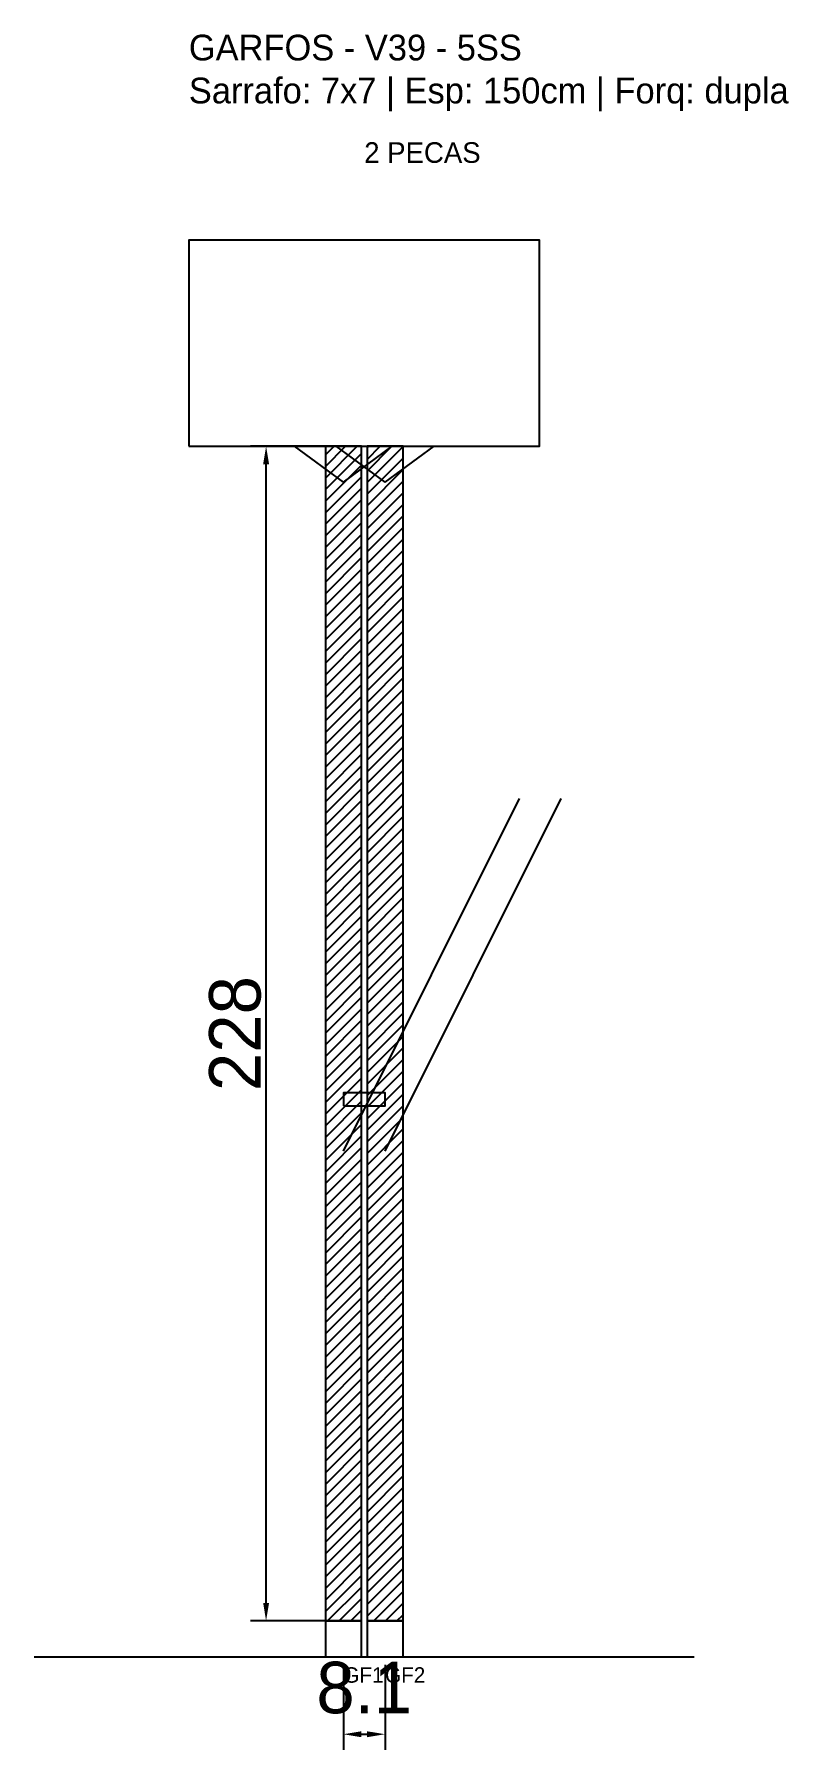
# Model space of a CAD drawing. Header units: metres. Extents: x -30 to 116, y -25 to 308.
import ezdxf

# ---------------------------------------------------------------- set-up
doc = ezdxf.new("R2010")
doc.units = ezdxf.units.M
for name, color, linetype in [('BARRA_ANCORAGEM', 1, 'Continuous'), ('COTA', 241, 'Continuous'), ('GARFOS OK', 3, 'Continuous'), ('NOME DA VIGA', 6, 'Continuous'), ('SARR_7x7', 40, 'Continuous'), ('TIRAS REESCORAMENTO', 252, 'Continuous'), ('VIGAS', 3, 'Continuous')]:
    doc.layers.add(name, color=color, linetype=linetype)
doc.dimstyles.new('EZ DXF', dxfattribs={"dimtxt": 10, "dimasz": 3.5, "dimexe": 3, "dimexo": 1.5, "dimgap": 1, "dimtad": 1, "dimdec": 1, "dimdsep": 46, "dimcen": 2.5, "dimazin": 3, "dimtfac": 1, "dimtmove": 0, "dimatfit": 3})

msp = doc.modelspace()

# ---------------------------------------------------------------- hatches: boundary and pattern name
at = {"layer": 'COTA'}
h = msp.add_hatch(dxfattribs=at)
h.set_pattern_fill('ANSI31', scale=0.5)
h.paths.add_polyline_path([(26.5, 0), (33.5, 0), (33.5, 228), (26.5, 228)])
h = msp.add_hatch(dxfattribs=at)
h.set_pattern_fill('ANSI31', scale=0.5)
h.paths.add_polyline_path([(34.6, 0), (41.6, 0), (41.6, 228), (34.6, 228)])

# ---------------------------------------------------------------- linework, layer by layer
at = {"layer": 'BARRA_ANCORAGEM'}
for p, q in [((30, 91.2), (64.2, 159.6)), ((38.1, 91.2), (72.3, 159.6))]:
    msp.add_line(p, q, dxfattribs=at)
at = {"layer": 'GARFOS OK'}
for p, q in [((30, 221), (20.5, 228)), ((20.5, 228), (39.5, 228)), ((38.1, 221), (28.6, 228)), ((28.6, 228), (47.6, 228)), ((30, 221), (39.5, 228)), ((38.1, 221), (47.6, 228))]:
    msp.add_line(p, q, dxfattribs=at)
at = {"layer": 'GARFOS OK', "linetype": 'CONTINUOUS'}
msp.add_line((-30, -7), (98.1, -7), dxfattribs=at)
at = {"layer": 'GARFOS OK'}
for points in [[(26.5, 0), (33.5, 0), (33.5, 228), (26.5, 228), (26.5, 0)], [(34.6, 0), (41.6, 0), (41.6, 228), (34.6, 228), (34.6, 0)]]:
    msp.add_lwpolyline(points, dxfattribs=at)
at = {"layer": 'SARR_7x7'}
for points in [[(26.5, -7), (33.5, -7), (33.5, 0), (26.5, 0), (26.5, -7)], [(34.6, -7), (41.6, -7), (41.6, 0), (34.6, 0), (34.6, -7)]]:
    msp.add_lwpolyline(points, dxfattribs=at)
at = {"layer": 'TIRAS REESCORAMENTO'}
msp.add_lwpolyline([(30, 100), (38.1, 100), (38.1, 102.5), (30, 102.5), (30, 100)], dxfattribs=at)
at = {"layer": 'VIGAS'}
msp.add_lwpolyline([(0, 228), (68.1, 228), (68.1, 268), (0, 268), (0, 228)], dxfattribs=at)

# ---------------------------------------------------------------- texts
at = {"layer": 'NOME DA VIGA'}
for s, height, p in [('2 PECAS', 4, (34.05, 283)), ('GF1', 3, (30, -12)), ('GF2', 3, (38.1, -12))]:
    msp.add_text(s, height=height, dxfattribs=at).set_placement(p)
at = {"layer": 'NOME DA VIGA', "insert": (0, 293), "char_height": 5, "attachment_point": 7}
msp.add_mtext('GARFOS - V39 - 5SS\\PSarrafo: 7x7 | Esp: 150cm | Forq: dupla', dxfattribs=at)

# ---------------------------------------------------------------- dimensions: what is measured, and where the dimension line sits
at = {"layer": 'COTA'}
msp.add_linear_dim(base=(15, 0), p1=(30, 0), p2=(30, 228), angle=90, dimstyle='EZ DXF', dxfattribs=at).render()
msp.add_linear_dim(base=(30, -22), p1=(30, -7), p2=(38.1, -7), dimstyle='EZ DXF', dxfattribs=at).render()

doc.saveas('drawing.dxf')
